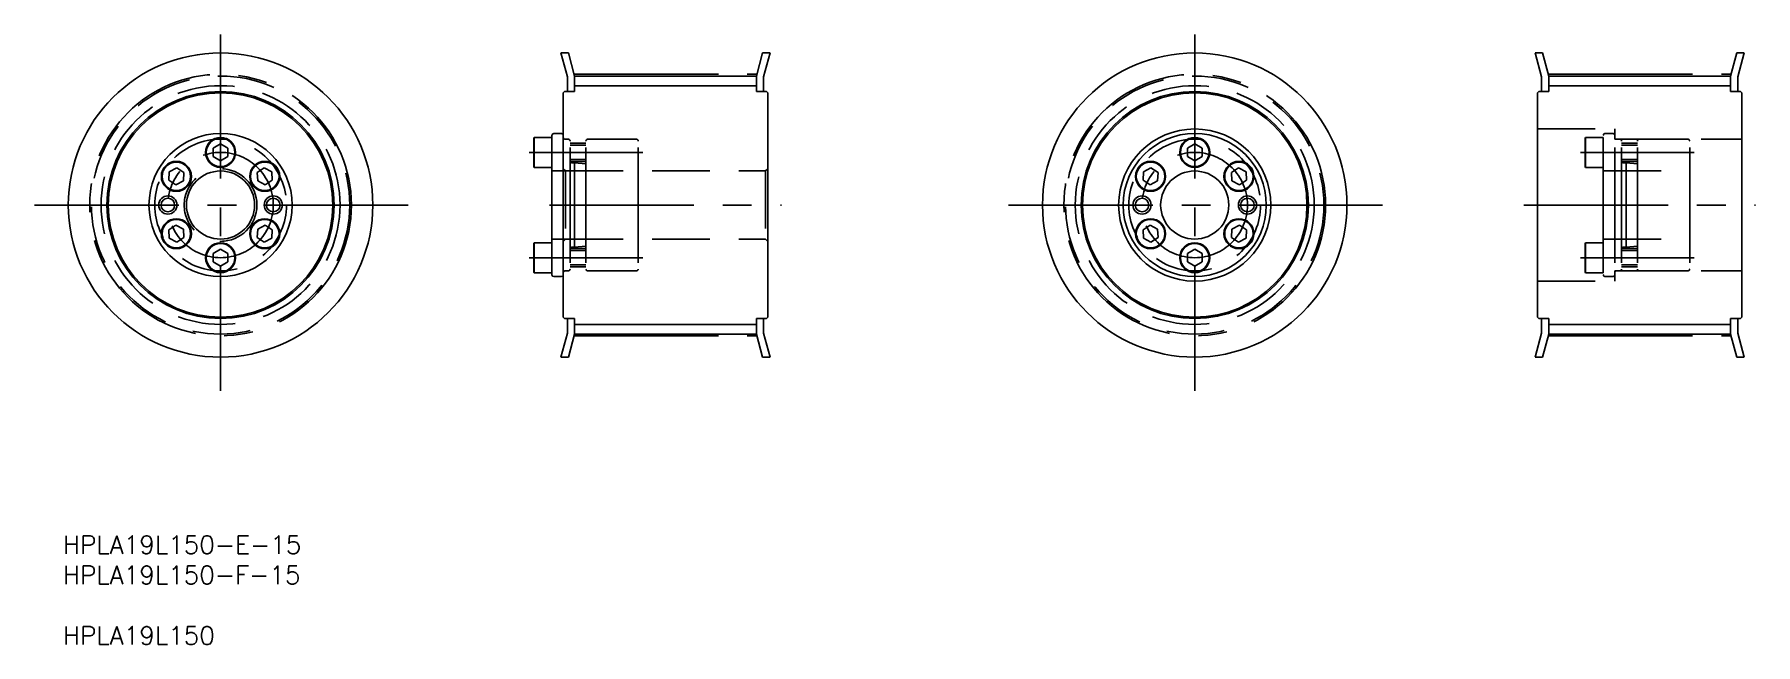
# Model space of a CAD drawing. Extents: x 9 to 388, y 5 to 140.
import ezdxf

# ---------------------------------------------------------------- set-up
doc = ezdxf.new("R2010")
doc.units = 0
doc.linetypes.add('CENTER', pattern=[50.8, 31.75, -6.35, 6.35, -6.35])
doc.linetypes.add('DASHED', pattern=[19.05, 12.7, -6.35])
doc.layers.get('0').update_dxf_attribs({"linetype": 'CONTINUOUS'})
doc.layers.add('CENTER', color=1, linetype='CENTER')
doc.styles.add('MISUMI', font='txt.shx')

# ---------------------------------------------------------------- blocks, each defined once
blk = doc.blocks.new('*U5')
at = {"color": 7, "linetype": 'CONTINUOUS', "style": 'MISUMI'}
for s, p in [('HPLA19L150-E-15', (15.05, 25.31)), ('HPLA19L150-F-15', (15.05, 18.65)), ('HPLA19L150', (15.05, 5.31))]:
    blk.add_text(s, height=4, dxfattribs=at).set_placement(p)

msp = doc.modelspace()

# ---------------------------------------------------------------- linework, layer by layer
at = {"color": 7, "linetype": 'CONTINUOUS'}
for p, q in [((124.62, 135.64), (126.04, 130.35)), ((124.62, 135.64), (126.28, 135.64)), ((126.28, 135.64), (127.64, 130.56)), ((167.64, 130.56), (169, 135.64)), ((169, 135.64), (170.66, 135.64)), ((169.24, 130.35), (170.66, 135.64)), ((339, 135.64), (340.41, 130.35)), ((339, 135.64), (340.65, 135.64)), ((340.65, 135.64), (342.01, 130.56)), ((382.01, 130.56), (383.37, 135.64)), ((383.37, 135.64), (385.03, 135.64)), ((383.61, 130.35), (385.03, 135.64)), ((126.04, 127.14), (126.04, 130.35)), ((127.64, 130.56), (167.64, 130.56)), ((127.64, 127.14), (127.64, 130.56)), ((167.64, 127.14), (167.64, 130.56)), ((169.24, 127.14), (169.24, 130.35)), ((340.41, 127.14), (340.41, 130.35)), ((342.01, 130.56), (382.01, 130.56)), ((342.01, 127.14), (342.01, 130.56)), ((382.01, 127.14), (382.01, 130.56)), ((383.61, 127.14), (383.61, 130.35)), ((125.14, 126.84), (125.44, 127.14)), ((125.14, 77.44), (125.14, 126.84)), ((125.44, 127.14), (127.64, 127.14)), ((167.64, 127.14), (169.84, 127.14)), ((169.84, 127.14), (170.14, 126.84)), ((170.14, 77.44), (170.14, 126.84)), ((339.51, 126.84), (339.81, 127.14)), ((339.51, 77.44), (339.51, 126.84)), ((339.81, 127.14), (342.01, 127.14)), ((382.01, 127.14), (384.21, 127.14)), ((384.21, 127.14), (384.51, 126.84)), ((384.51, 77.44), (384.51, 126.84)), ((122.64, 102.14), (122.64, 117.49)), ((123.04, 117.89), (124.74, 117.89)), ((125.14, 102.14), (125.14, 117.49)), ((49.73, 115.59), (48.13, 114.67)), ((48.13, 114.67), (48.13, 112.82)), ((51.33, 114.67), (49.73, 115.59)), ((50.53, 115.13), (50.53, 115.13)), ((50.93, 114.9), (50.93, 114.9)), ((51.33, 112.82), (51.33, 114.67)), ((118.64, 116.88), (118.73, 117.04)), ((118.64, 110.61), (118.64, 116.88)), ((118.73, 110.44), (118.73, 117.04)), ((118.73, 117.04), (122.64, 117.04)), ((122.64, 110.44), (122.64, 117.04)), ((122.64, 111.74), (122.64, 115.74)), ((264.1, 115.59), (262.5, 114.67)), ((262.5, 114.67), (262.5, 112.82)), ((265.7, 114.67), (264.1, 115.59)), ((264.9, 115.13), (264.9, 115.13)), ((265.3, 114.9), (265.3, 114.9)), ((265.7, 112.82), (265.7, 114.67)), ((40.1, 110.31), (38.45, 109.47)), ((41.65, 109.3), (40.1, 110.31)), ((48.13, 112.82), (49.73, 111.9)), ((49.73, 111.9), (51.33, 112.82)), ((57.81, 109.3), (59.36, 110.31)), ((59.36, 110.31), (61.01, 109.47)), ((118.64, 110.61), (118.73, 110.44)), ((118.73, 110.44), (122.64, 110.44)), ((254.47, 110.31), (252.82, 109.47)), ((256.02, 109.3), (254.47, 110.31)), ((262.5, 112.82), (264.1, 111.9)), ((264.1, 111.9), (265.7, 112.82)), ((272.18, 109.3), (273.73, 110.31)), ((273.73, 110.31), (275.38, 109.47)), ((38.45, 109.47), (38.35, 107.62)), ((38.35, 107.62), (39.9, 106.62)), ((39.9, 106.62), (41.55, 107.46)), ((41.55, 107.46), (41.65, 109.3)), ((57.91, 107.46), (57.81, 109.3)), ((59.55, 106.62), (57.91, 107.46)), ((61.1, 107.62), (59.55, 106.62)), ((61.01, 109.47), (61.1, 107.62)), ((252.82, 109.47), (252.73, 107.62)), ((252.73, 107.62), (254.28, 106.62)), ((254.28, 106.62), (255.92, 107.46)), ((255.92, 107.46), (256.02, 109.3)), ((272.28, 107.46), (272.18, 109.3)), ((273.93, 106.62), (272.28, 107.46)), ((275.48, 107.62), (273.93, 106.62)), ((275.38, 109.47), (275.48, 107.62)), ((122.64, 102.14), (122.64, 86.79)), ((125.14, 102.14), (125.14, 86.79)), ((39.9, 97.67), (38.35, 96.67)), ((38.35, 96.67), (38.45, 94.82)), ((38.45, 94.82), (40.1, 93.98)), ((41.55, 96.83), (39.9, 97.67)), ((40.1, 93.98), (41.65, 94.99)), ((41.65, 94.99), (41.55, 96.83)), ((57.81, 94.99), (57.91, 96.83)), ((59.36, 93.98), (57.81, 94.99)), ((57.91, 96.83), (59.55, 97.67)), ((61.01, 94.82), (59.36, 93.98)), ((59.55, 97.67), (61.1, 96.67)), ((61.1, 96.67), (61.01, 94.82)), ((254.28, 97.67), (252.73, 96.67)), ((252.73, 96.67), (252.82, 94.82)), ((252.82, 94.82), (254.47, 93.98)), ((255.92, 96.83), (254.28, 97.67)), ((254.47, 93.98), (256.02, 94.99)), ((256.02, 94.99), (255.92, 96.83)), ((272.18, 94.99), (272.28, 96.83)), ((273.73, 93.98), (272.18, 94.99)), ((272.28, 96.83), (273.93, 97.67)), ((275.38, 94.82), (273.73, 93.98)), ((273.93, 97.67), (275.48, 96.67)), ((275.48, 96.67), (275.38, 94.82)), ((49.73, 92.39), (48.13, 91.47)), ((48.13, 91.47), (48.13, 89.62)), ((51.33, 91.47), (49.73, 92.39)), ((51.33, 89.62), (51.33, 91.47)), ((118.64, 93.68), (118.73, 93.84)), ((118.64, 93.68), (118.64, 87.41)), ((118.73, 93.84), (122.64, 93.84)), ((118.73, 93.84), (118.73, 87.24)), ((122.64, 93.84), (122.64, 87.24)), ((122.64, 92.54), (122.64, 88.54)), ((264.1, 92.39), (262.5, 91.47)), ((262.5, 91.47), (262.5, 89.62)), ((265.7, 91.47), (264.1, 92.39)), ((265.7, 89.62), (265.7, 91.47)), ((48.13, 89.62), (49.73, 88.7)), ((49.73, 88.7), (51.33, 89.62)), ((118.64, 87.41), (118.73, 87.24)), ((118.73, 87.24), (122.64, 87.24)), ((262.5, 89.62), (264.1, 88.7)), ((264.1, 88.7), (265.7, 89.62)), ((123.04, 86.39), (124.74, 86.39)), ((125.14, 77.44), (125.44, 77.14)), ((125.44, 77.14), (127.64, 77.14)), ((126.04, 77.14), (126.04, 73.94)), ((127.64, 77.14), (127.64, 73.72)), ((167.64, 77.14), (169.84, 77.14)), ((167.64, 77.14), (167.64, 73.72)), ((169.24, 77.14), (169.24, 73.94)), ((169.84, 77.14), (170.14, 77.44)), ((339.51, 77.44), (339.81, 77.14)), ((339.81, 77.14), (342.01, 77.14)), ((340.41, 77.14), (340.41, 73.94)), ((342.01, 77.14), (342.01, 73.72)), ((382.01, 77.14), (384.21, 77.14)), ((382.01, 77.14), (382.01, 73.72)), ((383.61, 77.14), (383.61, 73.94)), ((384.21, 77.14), (384.51, 77.44)), ((124.62, 68.64), (126.04, 73.94)), ((126.28, 68.64), (127.64, 73.72)), ((127.64, 73.72), (167.64, 73.72)), ((167.64, 73.72), (169, 68.64)), ((169.24, 73.94), (170.66, 68.64)), ((339, 68.64), (340.41, 73.94)), ((340.65, 68.64), (342.01, 73.72)), ((342.01, 73.72), (382.01, 73.72)), ((382.01, 73.72), (383.37, 68.64)), ((383.61, 73.94), (385.03, 68.64)), ((124.62, 68.64), (126.28, 68.64)), ((169, 68.64), (170.66, 68.64)), ((339, 68.64), (340.65, 68.64)), ((383.37, 68.64), (385.03, 68.64))]:
    msp.add_line(p, q, dxfattribs=at)
at = {"color": 3, "linetype": 'CONTINUOUS'}
for p, q in [((127.64, 128.43), (167.64, 128.43)), ((342.01, 128.43), (382.01, 128.43)), ((127.64, 75.85), (167.64, 75.85)), ((342.01, 75.85), (382.01, 75.85))]:
    msp.add_line(p, q, dxfattribs=at)
at = {"color": 3, "linetype": 'DASHED'}
for p, q in [((339.51, 118.89), (356.51, 118.89)), ((354.01, 102.14), (354.01, 117.49)), ((354.41, 117.89), (356.11, 117.89)), ((356.51, 116.64), (356.51, 118.89)), ((356.51, 102.14), (356.51, 117.49)), ((125.55, 116.64), (126.24, 116.64)), ((126.64, 102.14), (126.64, 116.24)), ((130.14, 115.74), (126.64, 115.74)), ((130.14, 115.34), (126.64, 115.34)), ((130.14, 102.14), (130.14, 116.24)), ((130.54, 116.64), (141.24, 116.64)), ((141.64, 102.14), (141.64, 116.24)), ((350.01, 116.88), (350.11, 117.04)), ((350.01, 110.61), (350.01, 116.88)), ((350.11, 110.44), (350.11, 117.04)), ((350.11, 117.04), (354.01, 117.04)), ((354.01, 110.44), (354.01, 117.04)), ((354.01, 111.74), (354.01, 115.74)), ((356.51, 116.64), (384.51, 116.64)), ((356.92, 116.64), (357.61, 116.64)), ((358.01, 102.14), (358.01, 116.24)), ((361.51, 115.74), (358.01, 115.74)), ((361.51, 115.34), (358.01, 115.34)), ((361.51, 102.14), (361.51, 116.24)), ((361.91, 116.64), (372.61, 116.64)), ((373.01, 102.14), (373.01, 116.24)), ((125.14, 110.14), (125.64, 109.64)), ((130.14, 112.14), (126.64, 112.14)), ((130.14, 111.74), (126.65, 111.74)), ((127.05, 111.44), (127.64, 111.44)), ((127.64, 111.44), (130.14, 111.19)), ((127.64, 102.14), (127.64, 111.44)), ((170.14, 110.14), (169.64, 109.64)), ((350.01, 110.61), (350.11, 110.44)), ((350.11, 110.44), (354.01, 110.44)), ((361.51, 112.14), (358.01, 112.14)), ((361.51, 111.74), (358.03, 111.74)), ((358.42, 111.44), (359.01, 111.44)), ((359.01, 111.44), (361.51, 111.19)), ((359.01, 102.14), (359.01, 111.44)), ((122.64, 109.64), (141.64, 109.64)), ((125.64, 109.64), (125.64, 94.64)), ((125.64, 109.64), (169.64, 109.64)), ((169.64, 109.64), (169.64, 94.64)), ((354.01, 109.64), (373.01, 109.64)), ((126.64, 102.14), (126.64, 88.04)), ((127.64, 102.14), (127.64, 92.84)), ((130.14, 102.14), (130.14, 88.04)), ((141.64, 102.14), (141.64, 88.04)), ((354.01, 102.14), (354.01, 86.79)), ((356.51, 102.14), (356.51, 86.79)), ((358.01, 102.14), (358.01, 88.04)), ((359.01, 102.14), (359.01, 92.84)), ((361.51, 102.14), (361.51, 88.04)), ((373.01, 102.14), (373.01, 88.04)), ((122.64, 94.64), (141.64, 94.64)), ((125.14, 94.14), (125.64, 94.64)), ((125.64, 94.64), (169.64, 94.64)), ((130.14, 92.14), (126.64, 92.14)), ((130.14, 92.54), (126.65, 92.54)), ((127.05, 92.84), (127.64, 92.84)), ((127.64, 92.84), (130.14, 93.09)), ((170.14, 94.14), (169.64, 94.64)), ((350.01, 93.68), (350.11, 93.84)), ((350.01, 93.68), (350.01, 87.41)), ((350.11, 93.84), (354.01, 93.84)), ((350.11, 93.84), (350.11, 87.24)), ((354.01, 94.64), (373.01, 94.64)), ((354.01, 93.84), (354.01, 87.24)), ((354.01, 92.54), (354.01, 88.54)), ((361.51, 92.14), (358.01, 92.14)), ((361.51, 92.54), (358.03, 92.54)), ((358.42, 92.84), (359.01, 92.84)), ((359.01, 92.84), (361.51, 93.09)), ((125.55, 87.64), (126.24, 87.64)), ((130.14, 88.94), (126.64, 88.94)), ((130.14, 88.54), (126.64, 88.54)), ((130.54, 87.64), (141.24, 87.64)), ((350.01, 87.41), (350.11, 87.24)), ((350.11, 87.24), (354.01, 87.24)), ((356.51, 87.64), (356.51, 85.39)), ((356.51, 87.64), (384.51, 87.64)), ((356.92, 87.64), (357.61, 87.64)), ((361.51, 88.94), (358.01, 88.94)), ((361.51, 88.54), (358.01, 88.54)), ((361.91, 87.64), (372.61, 87.64)), ((339.51, 85.39), (356.51, 85.39)), ((354.41, 86.39), (356.11, 86.39))]:
    msp.add_line(p, q, dxfattribs=at)
at = {"color": 7, "linetype": 'CONTINUOUS'}
for centre, radius in [((49.73, 102.14), 33.5), ((264.1, 102.14), 33.5), ((49.73, 102.14), 25), ((49.73, 102.14), 24.7), ((264.1, 102.14), 25), ((264.1, 102.14), 24.7), ((49.73, 102.14), 15.75), ((264.1, 102.14), 16.75), ((264.1, 102.14), 15.75), ((49.73, 113.74), 3.3), ((49.73, 113.74), 3.14), ((264.1, 113.74), 3.3), ((264.1, 113.74), 3.14), ((40, 108.46), 3.3), ((40, 108.46), 3.14), ((59.46, 108.46), 3.3), ((59.46, 108.46), 3.14), ((254.37, 108.46), 3.3), ((254.37, 108.46), 3.14), ((273.83, 108.46), 3.3), ((273.83, 108.46), 3.14), ((49.73, 102.14), 7.5), ((264.1, 102.14), 7.5), ((38.13, 102.14), 1.5), ((61.33, 102.14), 1.5), ((252.5, 102.14), 2), ((252.5, 102.14), 1.5), ((275.7, 102.14), 2), ((275.7, 102.14), 1.5), ((40, 95.83), 3.3), ((40, 95.83), 3.14), ((59.46, 95.83), 3.3), ((59.46, 95.83), 3.14), ((254.37, 95.83), 3.3), ((254.37, 95.83), 3.14), ((273.83, 95.83), 3.3), ((273.83, 95.83), 3.14), ((49.73, 90.54), 3.3), ((49.73, 90.54), 3.14), ((264.1, 90.54), 3.3), ((264.1, 90.54), 3.14)]:
    msp.add_circle(centre, radius, dxfattribs=at)
at = {"color": 3, "linetype": 'DASHED'}
for centre, radius in [((49.73, 102.14), 28.42), ((264.1, 102.14), 28.42), ((49.73, 102.14), 26.29), ((264.1, 102.14), 26.29), ((49.73, 102.14), 14.5), ((264.1, 102.14), 14.5), ((49.73, 102.14), 8)]:
    msp.add_circle(centre, radius, dxfattribs=at)
at = {"color": 3}
for centre in [(38.13, 102.14), (61.33, 102.14)]:
    msp.add_circle(centre, 2, dxfattribs=at)
at = {"color": 7, "linetype": 'CONTINUOUS'}
for centre, start, end in [((123.04, 117.49), 90, 180), ((124.74, 117.49), 0, 90), ((123.04, 86.79), 180, 270), ((124.74, 86.79), 270, 0)]:
    msp.add_arc(centre, 0.4, start, end, dxfattribs=at)
at = {"color": 3, "linetype": 'DASHED'}
for centre, radius, start, end in [((354.41, 117.49), 0.4, 90, 180), ((356.11, 117.49), 0.4, 0, 90), ((125.55, 117.05), 0.41, 180, 270), ((126.24, 116.24), 0.4, 0, 90), ((130.54, 116.24), 0.4, 90, 180), ((141.24, 116.24), 0.4, 0, 90), ((356.92, 117.05), 0.41, 180, 270), ((357.61, 116.24), 0.4, 0, 90), ((361.91, 116.24), 0.4, 90, 180), ((372.61, 116.24), 0.4, 0, 90), ((127.05, 111.85), 0.41, 180, 270), ((358.42, 111.85), 0.41, 180, 270), ((127.05, 92.43), 0.41, 90, 180), ((358.42, 92.43), 0.41, 90, 180), ((125.55, 87.23), 0.41, 90, 180), ((126.24, 88.04), 0.4, 270, 0), ((130.54, 88.04), 0.4, 180, 270), ((141.24, 88.04), 0.4, 270, 0), ((356.92, 87.23), 0.41, 90, 180), ((357.61, 88.04), 0.4, 270, 0), ((361.91, 88.04), 0.4, 180, 270), ((372.61, 88.04), 0.4, 270, 0), ((354.41, 86.79), 0.4, 180, 270), ((356.11, 86.79), 0.4, 270, 0)]:
    msp.add_arc(centre, radius, start, end, dxfattribs=at)
at = {"layer": 'CENTER', "color": 1, "linetype": 'CENTER'}
for p, q in [((49.73, 139.73), (49.73, 61.2)), ((264.1, 139.73), (264.1, 61.2)), ((127.54, 130.95), (167.74, 130.95)), ((341.91, 130.95), (382.12, 130.95)), ((117.64, 113.74), (142.64, 113.74)), ((349.01, 113.74), (374.01, 113.74)), ((8.77, 102.14), (91.02, 102.14)), ((122.14, 102.14), (173.14, 102.14)), ((223.14, 102.14), (305.39, 102.14)), ((336.51, 102.14), (387.51, 102.14)), ((117.64, 90.54), (142.64, 90.54)), ((349.01, 90.54), (374.01, 90.54)), ((127.54, 73.34), (167.74, 73.34)), ((341.91, 73.34), (382.12, 73.34))]:
    msp.add_line(p, q, dxfattribs=at)
for centre, radius in [((49.73, 102.14), 28.8), ((264.1, 102.14), 28.8), ((49.73, 102.14), 11.6), ((264.1, 102.14), 11.6)]:
    msp.add_circle(centre, radius, dxfattribs=at)

# ---------------------------------------------------------------- block references
at = {"color": 7, "linetype": 'CONTINUOUS'}
msp.add_blockref('*U5', (0, 0), dxfattribs=at)

doc.saveas('drawing.dxf')
